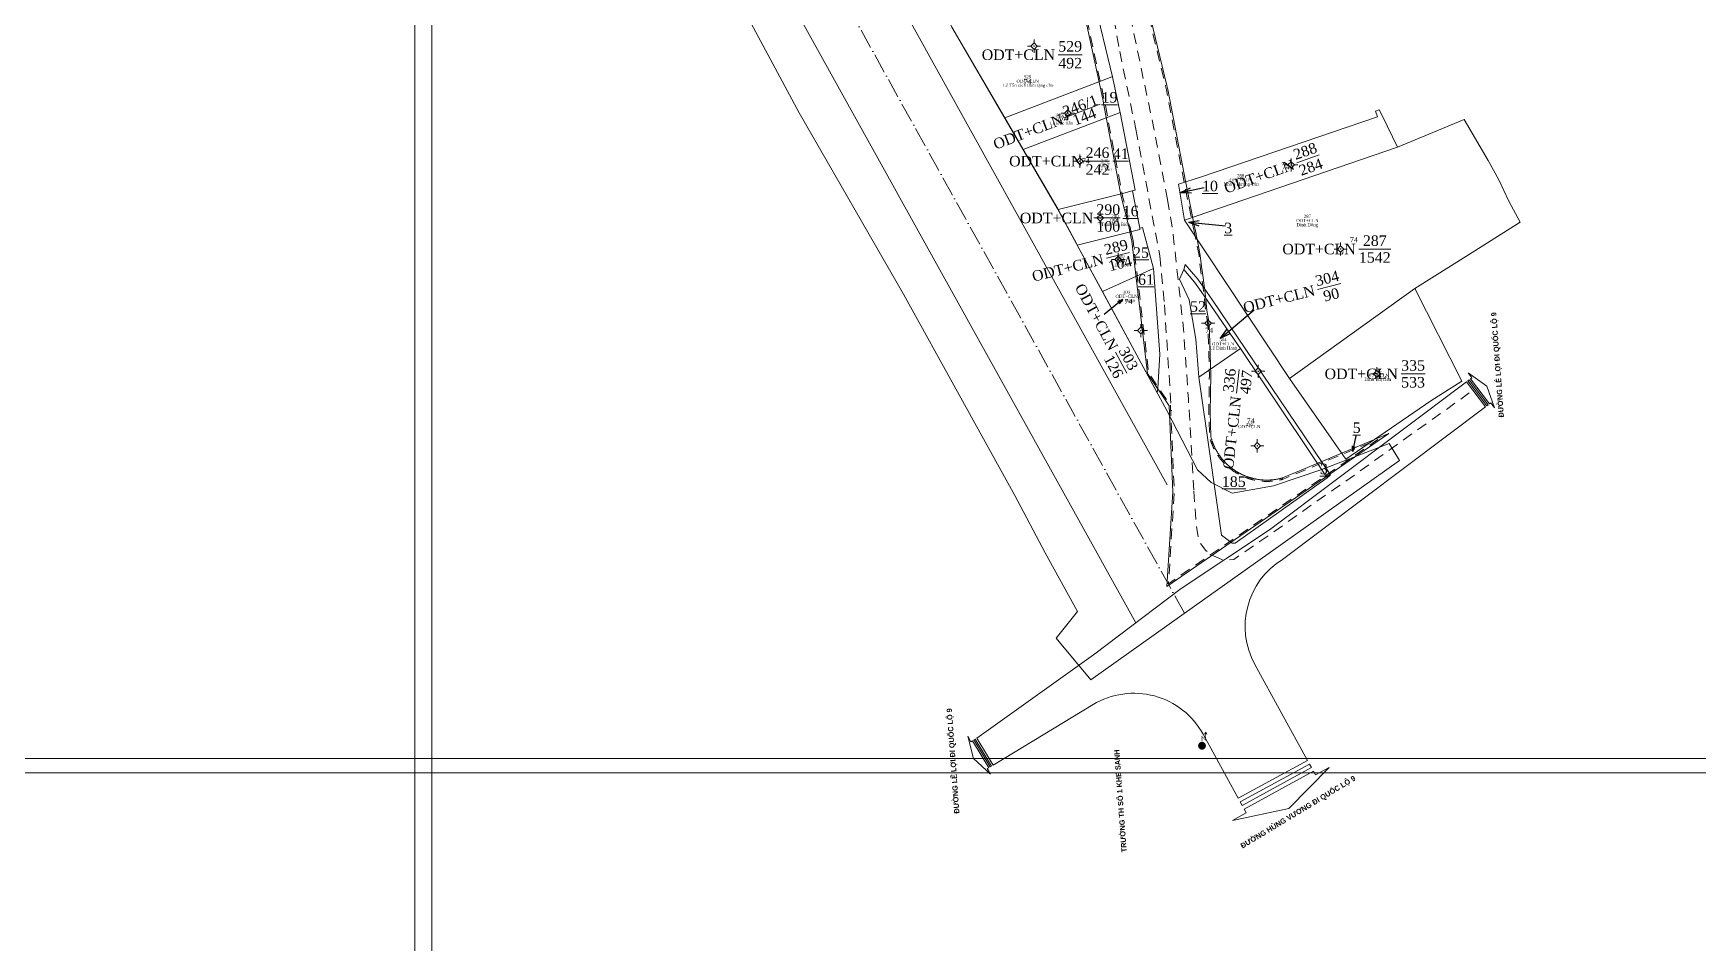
# Model space of a CAD drawing. Header units: metres. Extents: x 548334 to 554281, y 1836929 to 1842487.
# Drawn here: x 551414.2 to 551730.9, y 1839131.8 to 1839304.8 of the extents above; entities that cross this region are included whole.
import ezdxf
from ezdxf.enums import TextEntityAlignment as Align

# ---------------------------------------------------------------- set-up
doc = ezdxf.new("R2010")
doc.units = ezdxf.units.M
doc.header["$MEASUREMENT"] = 0
doc.header["$XCLIPFRAME"] = 0
doc.linetypes.add('CENTER', pattern=[0.00175, 0.00125, -0.00025, 0, -0.00025])
doc.linetypes.add('DGN Style 2', pattern=[3.355162, 2.013097, -1.342065])
for name, color, linetype, lineweight in [('Level 1', 7, 'Continuous', 0), ('Level 10', 7, 'Continuous', 0), ('Level 11', 7, 'Continuous', 0), ('Level 13', 7, 'Continuous', 0), ('Level 15', 7, 'Continuous', 0), ('Level 2', 7, 'Continuous', 0), ('Level 20', 7, 'Continuous', 0), ('Level 22', 7, 'Continuous', 0), ('Level 27', 7, 'Continuous', 0), ('Level 30', 7, 'Continuous', 0), ('Level 31', 7, 'Continuous', 0), ('Level 33', 7, 'Continuous', 0), ('Level 4', 7, 'Continuous', 0), ('Level 5', 7, 'Continuous', 0), ('Level 50', 7, 'Continuous', 0), ('Level 55', 7, 'Continuous', 0), ('Level 73', 7, 'Continuous', 0)]:
    doc.layers.add(name, color=color, linetype=linetype, lineweight=lineweight)
doc.styles.add('Khung ten', font='VHAVANB.TTF')
doc.styles.add('Style-Times New Roman', font='times.ttf')
doc.styles.add('Style-VHarial', font='VHarial.shx')
doc.styles.add('Style-Vntime', font='Vntime.shx')
doc.dimstyles.get("Standard").update_dxf_attribs({"dimtxt": 0.18, "dimasz": 0.18, "dimexe": 0.18, "dimexo": 0.0625, "dimgap": 0.09, "dimtad": 0, "dimtih": 1, "dimtoh": 1, "dimdec": 4, "dimzin": 0, "dimdsep": 46, "dimtxsty": 'Standard', "dimcen": 0.09, "dimadec": 0, "dimazin": 0, "dimtfac": 1, "dimtdec": 4, "dimtofl": 0, "dimtmove": 0, "dimatfit": 3, "dimfxl": 1, "dimtolj": 1, "dimtzin": 0, "dimarcsym": 0})
picture_1 = doc.add_image_def('image4.tif', size_in_pixel=(20000, 20000))
picture_2 = doc.add_image_def('image8.tif', size_in_pixel=(20000, 20000))
picture_3 = doc.add_image_def('image55.tif', size_in_pixel=(20000, 20000))
picture_4 = doc.add_image_def('image59.tif', size_in_pixel=(20000, 20000))
picture_5 = doc.add_image_def('image61.tif', size_in_pixel=(20000, 20000))

# ---------------------------------------------------------------- blocks, each defined once
blk = doc.blocks.new('TerminatorOpen_0.5')
at = {"color": 0, "linetype": 'ByBlock', "lineweight": -2}
for q in [(-1, 0.25), (-1, 0), (-1, -0.25)]:
    blk.add_line((0, 0), q, dxfattribs=at)
blk = doc.blocks.new('BIENTH')
at = {"layer": 'Level 55', "linetype": 'Continuous', "lineweight": 0}
h = blk.add_hatch(color=7, dxfattribs=at)
edge = h.paths.add_edge_path()
edge.add_arc((0.000280774795101, 0.0003959009191021), 0.7499930151338765, 0, 360)
blk.add_hatch(color=7, dxfattribs=at).paths.add_polyline_path([(-0.0599994412550586, 0.7499930151971057), (-0.0599994412550586, 1.889982398133724), (0.6399940395422165, 1.209988731076009), (0.6399940395422165, 2.159979883581399), (0.3599966472247615, 2.159979883581399), (0.6999934807463433, 2.749974388862028), (1.0399903142752, 2.159979883581399), (0.7599929219577461, 2.159979883581399), (0.7599929219577461, 0.9299913388676941), (0.0599994411677471, 1.609985005925409), (0.0599994411677471, 0.7499930151971057)])
blk = doc.blocks.new('A$C50875B7A')
at = {"color": 30, "linetype": 'Continuous'}
blk.add_line((0, 0.268416), (0.126166, 0.018452), dxfattribs=at)
at = {"color": 30, "linetype": 'Continuous', "flags": 128}
blk.add_lwpolyline([(0.037257, 0.34995), (0.06249, 0.299957), (0.046868, 0.292072), (0.173034, 0.042108), (0.188656, 0.049993), (0.213889, 0), (0.188063, 0.206516), (0.037257, 0.34995)], close=True, dxfattribs=at)
at = {"color": 30, "flags": 128}
blk.add_lwpolyline([(0.157411, 0.034222), (0.031245, 0.284187), (0.015623, 0.276301), (0.141788, 0.026337), (0.157411, 0.034222)], close=True, dxfattribs=at)
blk = doc.blocks.new('CENTRD')
at = {"layer": 'Level 11', "linetype": 'Continuous', "lineweight": 0}
h = blk.add_hatch(color=1, dxfattribs=at)
edge = h.paths.add_edge_path()
edge.add_arc((-0.0025000001769513, 0), 1.5, 0, 360)
at = {"layer": 'Level 11', "color": 1, "linetype": 'Continuous', "lineweight": 0}
for p, q in [((-6.25, 0), (-12.5, 0)), ((0, 6.25), (-6.25, 0)), ((-6.25, 0), (0, -6.25)), ((0, 12.5), (0, 6.25)), ((6.25, 0), (0, 6.25)), ((0, -6.25), (6.25, 0)), ((12.5, 0), (6.25, 0)), ((0, -6.25), (0, -12.5))]:
    blk.add_line(p, q, dxfattribs=at)
blk = doc.blocks.new('N_THUA_37')
at = {"layer": 'Level 13', "color": 7, "linetype": 'Continuous', "lineweight": 0}
blk.add_line((3.463639, 0), (9.529639, 0), dxfattribs=at)
at = {"layer": 'Level 13', "color": 5, "linetype": 'Continuous', "lineweight": 0, "style": 'Style-Vntime'}
blk.add_text('287', height=2, dxfattribs=at).set_placement((6.496639, 1.6), align=Align.MIDDLE_CENTER)
at = {"layer": 'Level 2', "color": 3, "linetype": 'Continuous', "lineweight": 0, "style": 'Style-Vntime'}
blk.add_text('ODT+CLN', height=2, dxfattribs=at).set_placement((2.863639, 0), align=Align.MIDDLE_RIGHT)
at = {"layer": 'Level 4', "color": 1, "linetype": 'Continuous', "lineweight": 0, "style": 'Style-Vntime'}
blk.add_text('1542', height=2, dxfattribs=at).set_placement((6.496639, -1.6), align=Align.MIDDLE_CENTER)
blk = doc.blocks.new('N_THUA_38')
at = {"layer": 'Level 13', "color": 7, "linetype": 'Continuous', "lineweight": 0}
blk.add_line((4.606017, 0), (9.156017, 0), dxfattribs=at)
at = {"layer": 'Level 13', "color": 5, "linetype": 'Continuous', "lineweight": 0, "style": 'Style-Vntime'}
blk.add_text('335', height=2, dxfattribs=at).set_placement((6.881017, 1.6), align=Align.MIDDLE_CENTER)
at = {"layer": 'Level 2', "color": 3, "linetype": 'Continuous', "lineweight": 0, "style": 'Style-Vntime'}
blk.add_text('ODT+CLN', height=2, dxfattribs=at).set_placement((4.006017, 0), align=Align.MIDDLE_RIGHT)
at = {"layer": 'Level 4', "color": 1, "linetype": 'Continuous', "lineweight": 0, "style": 'Style-Vntime'}
blk.add_text('533', height=2, dxfattribs=at).set_placement((6.881017, -1.6), align=Align.MIDDLE_CENTER)
blk = doc.blocks.new('N_THUA_39')
at = {"layer": 'Level 13', "color": 7, "linetype": 'Continuous', "lineweight": 0}
blk.add_line((4.614047, 0), (9.148047, 0), dxfattribs=at)
at = {"layer": 'Level 13', "color": 5, "linetype": 'Continuous', "lineweight": 0, "style": 'Style-Vntime'}
blk.add_text('336', height=2, dxfattribs=at).set_placement((6.881047, 1.6), align=Align.MIDDLE_CENTER)
at = {"layer": 'Level 2', "color": 3, "linetype": 'Continuous', "lineweight": 0, "style": 'Style-Vntime'}
blk.add_text('ODT+CLN', height=2, dxfattribs=at).set_placement((4.014047, 0), align=Align.MIDDLE_RIGHT)
at = {"layer": 'Level 4', "color": 1, "linetype": 'Continuous', "lineweight": 0, "style": 'Style-Vntime'}
blk.add_text('497', height=2, dxfattribs=at).set_placement((6.881047, -1.6), align=Align.MIDDLE_CENTER)
blk = doc.blocks.new('N_THUA_41')
at = {"layer": 'Level 13', "color": 7, "linetype": 'Continuous', "lineweight": 0}
blk.add_line((4.61204, 0), (9.15004, 0), dxfattribs=at)
at = {"layer": 'Level 13', "color": 5, "linetype": 'Continuous', "lineweight": 0, "style": 'Style-Vntime'}
blk.add_text('529', height=2, dxfattribs=at).set_placement((6.88104, 1.6), align=Align.MIDDLE_CENTER)
at = {"layer": 'Level 2', "color": 3, "linetype": 'Continuous', "lineweight": 0, "style": 'Style-Vntime'}
blk.add_text('ODT+CLN', height=2, dxfattribs=at).set_placement((4.01204, 0), align=Align.MIDDLE_RIGHT)
at = {"layer": 'Level 4', "color": 1, "linetype": 'Continuous', "lineweight": 0, "style": 'Style-Vntime'}
blk.add_text('492', height=2, dxfattribs=at).set_placement((6.88104, -1.6), align=Align.MIDDLE_CENTER)
blk = doc.blocks.new('N_THUA_48')
at = {"layer": 'Level 13', "color": 7, "linetype": 'Continuous', "lineweight": 0}
blk.add_line((1.11147, 0), (5.64547, 0), dxfattribs=at)
at = {"layer": 'Level 13', "color": 5, "linetype": 'Continuous', "lineweight": 0, "style": 'Style-Vntime'}
blk.add_text('246', height=2, dxfattribs=at).set_placement((3.37847, 1.6), align=Align.MIDDLE_CENTER)
at = {"layer": 'Level 2', "color": 3, "linetype": 'Continuous', "lineweight": 0, "style": 'Style-Vntime'}
blk.add_text('ODT+CLN', height=2, dxfattribs=at).set_placement((0.51147, 0), align=Align.MIDDLE_RIGHT)
at = {"layer": 'Level 4', "color": 1, "linetype": 'Continuous', "lineweight": 0, "style": 'Style-Vntime'}
blk.add_text('242', height=2, dxfattribs=at).set_placement((3.37847, -1.6), align=Align.MIDDLE_CENTER)
blk = doc.blocks.new('N_THUA_49')
at = {"layer": 'Level 13', "color": 7, "linetype": 'Continuous', "lineweight": 0}
blk.add_line((-1.701041, -0.649839), (7.976797, 3.047328), dxfattribs=at)
at = {"layer": 'Level 13', "color": 5, "linetype": 'Continuous', "lineweight": 0, "style": 'Style-Vntime'}
blk.add_text('246/1', height=2.8563, rotation=20.908058, dxfattribs=at).set_placement((2.566887, 2.693392), align=Align.MIDDLE_CENTER)
at = {"layer": 'Level 2', "color": 3, "linetype": 'Continuous', "lineweight": 0, "style": 'Style-Vntime'}
blk.add_text('ODT+CLN', height=2.8563, rotation=20.908058, dxfattribs=at).set_placement((-2.261534, -0.86396), align=Align.MIDDLE_RIGHT)
at = {"layer": 'Level 4', "color": 1, "linetype": 'Continuous', "lineweight": 0, "style": 'Style-Vntime'}
blk.add_text('144', height=2.8563, rotation=20.908058, dxfattribs=at).set_placement((3.708869, -0.295902), align=Align.MIDDLE_CENTER)
blk = doc.blocks.new('N_THUA_50')
at = {"layer": 'Level 13', "color": 7, "linetype": 'Continuous', "lineweight": 0}
blk.add_line((1.11551, 0), (5.64151, 0), dxfattribs=at)
at = {"layer": 'Level 13', "color": 5, "linetype": 'Continuous', "lineweight": 0, "style": 'Style-Vntime'}
blk.add_text('290', height=2, dxfattribs=at).set_placement((3.37851, 1.6), align=Align.MIDDLE_CENTER)
at = {"layer": 'Level 2', "color": 3, "linetype": 'Continuous', "lineweight": 0, "style": 'Style-Vntime'}
blk.add_text('ODT+CLN', height=2, dxfattribs=at).set_placement((0.51551, 0), align=Align.MIDDLE_RIGHT)
at = {"layer": 'Level 4', "color": 1, "linetype": 'Continuous', "lineweight": 0, "style": 'Style-Vntime'}
blk.add_text('100', height=2, dxfattribs=at).set_placement((3.37851, -1.6), align=Align.MIDDLE_CENTER)
blk = doc.blocks.new('N_THUA_51')
at = {"layer": 'Level 13', "color": 7, "linetype": 'Continuous', "lineweight": 0}
blk.add_line((1.076537, 0.268229), (5.479914, 1.365369), dxfattribs=at)
at = {"layer": 'Level 13', "color": 5, "linetype": 'Continuous', "lineweight": 0, "style": 'Style-Vntime'}
blk.add_text('289', height=2, rotation=13.990879, dxfattribs=at).set_placement((2.891398, 2.369334), align=Align.MIDDLE_CENTER)
at = {"layer": 'Level 2', "color": 3, "linetype": 'Continuous', "lineweight": 0, "style": 'Style-Vntime'}
blk.add_text('ODT+CLN', height=2, rotation=13.990879, dxfattribs=at).set_placement((0.494337, 0.123168), align=Align.MIDDLE_RIGHT)
at = {"layer": 'Level 4', "color": 1, "linetype": 'Continuous', "lineweight": 0, "style": 'Style-Vntime'}
blk.add_text('104', height=2, rotation=13.990879, dxfattribs=at).set_placement((3.665053, -0.735736), align=Align.MIDDLE_CENTER)
blk = doc.blocks.new('N_THUA_54')
at = {"layer": 'Level 13', "color": 7, "linetype": 'Continuous', "lineweight": 0}
blk.add_line((1.076537, 0.268229), (5.479914, 1.365369), dxfattribs=at)
at = {"layer": 'Level 13', "color": 5, "linetype": 'Continuous', "lineweight": 0, "style": 'Style-Vntime'}
blk.add_text('303', height=2, rotation=13.990879, dxfattribs=at).set_placement((2.891398, 2.369334), align=Align.MIDDLE_CENTER)
at = {"layer": 'Level 2', "color": 3, "linetype": 'Continuous', "lineweight": 0, "style": 'Style-Vntime'}
blk.add_text('ODT+CLN', height=2, rotation=13.990879, dxfattribs=at).set_placement((0.494337, 0.123168), align=Align.MIDDLE_RIGHT)
at = {"layer": 'Level 4', "color": 1, "linetype": 'Continuous', "lineweight": 0, "style": 'Style-Vntime'}
blk.add_text('126', height=2, rotation=13.990879, dxfattribs=at).set_placement((3.665053, -0.735736), align=Align.MIDDLE_CENTER)
blk = doc.blocks.new('N_THUA_55')
at = {"layer": 'Level 13', "color": 7, "linetype": 'Continuous', "lineweight": 0}
blk.add_line((1.076537, 0.268229), (5.479914, 1.365369), dxfattribs=at)
at = {"layer": 'Level 13', "color": 5, "linetype": 'Continuous', "lineweight": 0, "style": 'Style-Vntime'}
blk.add_text('304', height=2, rotation=13.990879, dxfattribs=at).set_placement((2.891398, 2.369334), align=Align.MIDDLE_CENTER)
at = {"layer": 'Level 2', "color": 3, "linetype": 'Continuous', "lineweight": 0, "style": 'Style-Vntime'}
blk.add_text('ODT+CLN', height=2, rotation=13.990879, dxfattribs=at).set_placement((0.494337, 0.123168), align=Align.MIDDLE_RIGHT)
at = {"layer": 'Level 4', "color": 1, "linetype": 'Continuous', "lineweight": 0, "style": 'Style-Vntime'}
blk.add_text('90', height=2, rotation=13.990879, dxfattribs=at).set_placement((3.665053, -0.735736), align=Align.MIDDLE_CENTER)
blk = doc.blocks.new('N_THUA_56')
at = {"layer": 'Level 13', "color": 7, "linetype": 'Continuous', "lineweight": 0}
blk.add_line((1.045139, 0.372241), (5.320087, 1.894826), dxfattribs=at)
at = {"layer": 'Level 13', "color": 5, "linetype": 'Continuous', "lineweight": 0, "style": 'Style-Vntime'}
blk.add_text('288', height=2, rotation=19.604088, dxfattribs=at).set_placement((2.645783, 2.640787), align=Align.MIDDLE_CENTER)
at = {"layer": 'Level 2', "color": 3, "linetype": 'Continuous', "lineweight": 0, "style": 'Style-Vntime'}
blk.add_text('ODT+CLN', height=2, rotation=19.604088, dxfattribs=at).set_placement((0.479919, 0.17093), align=Align.MIDDLE_RIGHT)
at = {"layer": 'Level 4', "color": 1, "linetype": 'Continuous', "lineweight": 0, "style": 'Style-Vntime'}
blk.add_text('284', height=2, rotation=19.604088, dxfattribs=at).set_placement((3.719443, -0.37372), align=Align.MIDDLE_CENTER)

msp = doc.modelspace()

# ---------------------------------------------------------------- linework, layer by layer
at = {"layer": 'Level 1', "color": 1, "linetype": 'DGN Style 2', "flags": 128}
for points in [[(551635.187483, 1839266.607931), (551634.770495, 1839268.563874), (551634.353186, 1839270.521893), (551633.214729, 1839276.303911), (551629.786498, 1839294.026186), (551629.611297, 1839294.831676), (551625.678674, 1839311.171384), (551625.235236, 1839313.251948), (551624.724837, 1839315.188147), (551624.306692, 1839317.149986), (551623.993945, 1839318.616837), (551623.884347, 1839319.126134), (551623.425833, 1839321.161789), (551622.935338, 1839323.193067), (551622.476285, 1839325.22941), (551621.925209, 1839327.238234), (551621.35992, 1839329.182843), (551621.34248, 1839329.241073), (551620.728423, 1839331.236633), (551620.082473, 1839333.226212), (551619.486171, 1839335.228524), (551618.782255, 1839337.189114), (551618.04624, 1839339.144131), (551617.903219, 1839339.513595), (551617.316138, 1839341.024216), (551616.60564, 1839342.893912), (551615.537067, 1839345.643184), (551612.261983, 1839354.18917), (551608.537052, 1839364.224885), (551606.001886, 1839371.445081), (551604.010767, 1839376.567929), (551603.841791, 1839377.005981), (551603.18888, 1839378.763579), (551602.573548, 1839380.526918), (551601.872981, 1839382.272771), (551601.323231, 1839384.077508), (551600.824529, 1839385.838448), (551600.811562, 1839385.885995), (551600.338487, 1839387.695718), (551599.802003, 1839389.498697), (551599.671589, 1839390.075143), (551599.39372, 1839391.362502), (551599.320942, 1839393.261642), (551598.99699, 1839395.08676), (551598.935704, 1839395.45739), (551598.678159, 1839397.036765), (551598.356696, 1839399.007373), (551596.368067, 1839409.445197), (551594.601878, 1839421.318989), (551594.280259, 1839423.291264), (551593.958261, 1839425.26515), (551593.716902, 1839426.745298), (551593.631258, 1839427.263452), (551593.266744, 1839429.33502), (551592.867661, 1839431.400427), (551592.449489, 1839433.461248), (551591.982217, 1839435.510699), (551591.480646, 1839437.553217), (551591.087569, 1839439.059147), (551590.945383, 1839439.585772), (551590.375799, 1839441.610915), (551589.779703, 1839443.602869), (551588.760808, 1839445.482271), (551588.085681, 1839447.491806), (551587.384981, 1839449.46764), (551586.852574, 1839450.902831), (551586.661945, 1839451.407216)], [(551623.278705, 1839266.114326), (551622.860908, 1839268.074067), (551621.457187, 1839273.794301), (551618.096346, 1839291.530351), (551617.917292, 1839292.343921), (551614.389065, 1839308.768415), (551613.944245, 1839310.854992), (551613.470145, 1839312.798891), (551612.741156, 1839316.218659), (551612.640653, 1839316.685668), (551612.221367, 1839318.54711), (551611.779724, 1839320.376212), (551611.708783, 1839322.332503), (551611.194992, 1839324.205664), (551610.676604, 1839325.988775), (551610.659645, 1839326.045545), (551610.096577, 1839327.875267), (551609.497777, 1839329.719758), (551608.528843, 1839331.40963), (551607.891645, 1839333.184286), (551607.219164, 1839334.970659), (551607.087982, 1839335.309604), (551606.501694, 1839336.81793), (551605.804995, 1839338.692927), (551604.735891, 1839341.443565), (551601.473393, 1839349.989965), (551597.774787, 1839360.037229), (551594.780308, 1839367.083297), (551594.057207, 1839368.943798), (551593.332632, 1839370.807833), (551592.789332, 1839372.205775), (551592.599105, 1839372.698829), (551591.861622, 1839374.683918), (551591.170059, 1839376.666086), (551590.792548, 1839378.766444), (551590.17237, 1839380.802188), (551589.611379, 1839382.783525), (551589.598142, 1839382.832091), (551589.063297, 1839384.877732), (551588.53074, 1839386.921931), (551588.387007, 1839387.556774), (551588.075687, 1839388.999296), (551587.353152, 1839391.012436), (551586.986013, 1839393.080425), (551586.917098, 1839393.497599), (551586.659546, 1839395.076407), (551586.338154, 1839397.047288), (551584.896449, 1839407.572425), (551582.96104, 1839419.418543)], [(551623.278711, 1839266.114301), (551623.456018, 1839265.282203), (551626.42588, 1839240.14367), (551630.572201, 1839233.979562), (551631.288447, 1839217.538677), (551630.173383, 1839200.054722), (551670.005241, 1839227.511481), (551651.980222, 1839219.965498), (551651.885325, 1839219.938984), (551651.792883, 1839219.913857), (551651.699957, 1839219.889499), (551651.606927, 1839219.86596), (551651.513591, 1839219.843241), (551651.420308, 1839219.821376), (551651.326792, 1839219.80022), (551651.232973, 1839219.77986), (551651.13905, 1839219.760318), (551651.044897, 1839219.74159), (551650.950694, 1839219.72371), (551650.856283, 1839219.706525), (551650.761746, 1839219.690258), (551650.667135, 1839219.674728), (551650.572313, 1839219.659998), (551650.477388, 1839219.646086), (551650.382342, 1839219.632991), (551650.28711, 1839219.620716), (551650.191893, 1839219.609261), (551650.096557, 1839219.598623), (551650.001252, 1839219.588817), (551649.905714, 1839219.579713), (551649.809954, 1839219.57152), (551649.714325, 1839219.564156), (551649.618725, 1839219.557619), (551649.522993, 1839219.551789), (551649.42716, 1839219.54688), (551649.331326, 1839219.542686), (551649.235259, 1839219.539409), (551649.139462, 1839219.536958), (551649.043531, 1839219.535219), (551648.947466, 1839219.5344), (551648.851667, 1839219.5344), (551648.755735, 1839219.535116), (551648.659804, 1839219.536752), (551648.563869, 1839219.539105), (551648.467902, 1839219.542382), (551648.372206, 1839219.546467), (551648.27638, 1839219.551274), (551648.180548, 1839219.557001), (551648.084808, 1839219.563445), (551647.989046, 1839219.57082), (551647.89355, 1839219.57899), (551647.798144, 1839219.587877), (551647.702575, 1839219.597608), (551647.607254, 1839219.608245), (551647.51192, 1839219.619599), (551647.41679, 1839219.631874), (551647.321792, 1839219.644847), (551647.226847, 1839219.658659), (551647.132024, 1839219.673286), (551647.037283, 1839219.688735), (551646.942769, 1839219.704999), (551646.848362, 1839219.722062), (551646.754107, 1839219.739869), (551646.660005, 1839219.758587), (551646.566109, 1839219.778), (551646.472262, 1839219.798263), (551646.378618, 1839219.819346), (551646.285335, 1839219.841211), (551646.192155, 1839219.863791), (551646.098992, 1839219.887235), (551646.006167, 1839219.91149), (551645.913445, 1839219.936564), (551645.821154, 1839219.962422), (551645.728966, 1839219.988995), (551645.637012, 1839220.016407), (551645.545436, 1839220.044514), (551645.453844, 1839220.073475), (551645.362602, 1839220.103241), (551645.271705, 1839220.133711), (551645.180894, 1839220.165039), (551645.090466, 1839220.197159), (551645.000505, 1839220.229937), (551644.910632, 1839220.263474), (551644.820907, 1839220.297889), (551644.731604, 1839220.333078), (551644.642723, 1839220.368937), (551644.554033, 1839220.405559), (551644.465603, 1839220.443019), (551644.377741, 1839220.481126), (551644.289973, 1839220.519998), (551644.202566, 1839220.55971), (551644.115626, 1839220.600064), (551644.028942, 1839220.641157), (551643.942505, 1839220.683044), (551643.856636, 1839220.725672), (551643.771074, 1839220.768913), (551643.685817, 1839220.813026), (551643.600972, 1839220.857799), (551643.516482, 1839220.903317), (551643.432399, 1839220.949552), (551643.348726, 1839220.996504), (551643.265461, 1839221.044172), (551643.182605, 1839221.092555), (551643.100257, 1839221.141596), (551643.018221, 1839221.191309), (551642.936595, 1839221.241839), (551642.855414, 1839221.292961), (551642.774649, 1839221.344859), (551642.694386, 1839221.397414), (551642.614695, 1839221.45054), (551642.53516, 1839221.504486), (551642.456266, 1839221.559128), (551642.377843, 1839221.614341), (551642.299932, 1839221.670269), (551642.222517, 1839221.726747), (551642.145462, 1839221.78395), (551642.068835, 1839221.841933), (551641.992887, 1839221.900503), (551641.917515, 1839221.959535), (551641.842324, 1839222.019462), (551641.767844, 1839222.080028), (551641.694006, 1839222.140999), (551641.620511, 1839222.202738), (551641.547497, 1839222.265102), (551641.475153, 1839222.328135), (551641.403368, 1839222.391648), (551641.332057, 1839222.455798), (551641.261256, 1839222.520664), (551641.19107, 1839222.586042), (551641.121396, 1839222.652135), (551641.052404, 1839222.718674), (551640.983924, 1839222.785825), (551640.916056, 1839222.853489), (551640.848567, 1839222.921899), (551640.78186, 1839222.990857), (551640.71573, 1839223.060258), (551640.650215, 1839223.130271), (551640.585145, 1839223.200866), (551640.520724, 1839223.272148), (551640.457108, 1839223.343729), (551640.39388, 1839223.41596), (551640.331425, 1839223.48874), (551640.26948, 1839223.561928), (551640.208131, 1839223.635875), (551640.14745, 1839223.710268), (551640.08755, 1839223.785092), (551640.028161, 1839223.860426), (551639.969474, 1839223.93629), (551639.91135, 1839224.012629), (551639.853943, 1839224.089581), (551639.797261, 1839224.166792), (551639.741082, 1839224.244664), (551639.685666, 1839224.322983), (551639.6308, 1839224.401802), (551639.576814, 1839224.481043), (551639.523339, 1839224.560693), (551639.470622, 1839224.640946), (551639.418618, 1839224.721454), (551639.367291, 1839224.802432), (551639.316556, 1839224.883956), (551639.266638, 1839224.965789), (551639.217358, 1839225.048094), (551639.16877, 1839225.130846), (551639.120898, 1839225.214008), (551639.073742, 1839225.297579), (551639.027303, 1839225.381559), (551638.98158, 1839225.465947), (551638.936602, 1839225.550689), (551638.89234, 1839225.635738), (551638.848738, 1839225.721303), (551638.806008, 1839225.80707), (551638.763867, 1839225.893297), (551638.722517, 1839225.979987), (551638.681959, 1839226.066825), (551638.642042, 1839226.154131), (551638.602966, 1839226.241796), (551638.564654, 1839226.329556), (551638.526989, 1839226.417885), (551638.490143, 1839226.506519), (551638.45408, 1839226.595399), (551638.418705, 1839226.684554), (551638.384129, 1839226.774062), (551638.350286, 1839226.863833), (551638.317202, 1839226.953969), (551638.284979, 1839227.044397), (551638.253543, 1839227.134826), (551638.222767, 1839227.225622), (551638.192756, 1839227.316884), (551638.163616, 1839227.408291), (551638.135192, 1839227.499902), (551638.10756, 1839227.591905), (551638.080783, 1839227.68389), (551638.054711, 1839227.776216), (551638.029432, 1839227.868836), (551638.005005, 1839227.961536), (551637.97459, 1839228.080704), (551637.857652, 1839232.71997), (551637.965652, 1839239.74787), (551637.915379, 1839241.7422), (551637.86488, 1839243.741588), (551637.827087, 1839245.240813), (551637.812633, 1839245.766311), (551637.730877, 1839247.870819), (551637.611587, 1839249.959437), (551637.232204, 1839252.040054), (551637.034984, 1839254.145307), (551636.843339, 1839255.879194), (551636.801032, 1839256.23225), (551636.528997, 1839258.316688), (551636.218081, 1839260.40208), (551635.992767, 1839262.49596), (551635.608535, 1839264.556634), (551635.224773, 1839266.432815), (551635.187495, 1839266.607874)]]:
    msp.add_lwpolyline(points, dxfattribs=at)
at = {"layer": 'Level 10', "color": 7, "linetype": 'Continuous', "lineweight": 0}
for p, q in [((551614.88, 1839316), (551619.51, 1839296.54)), ((551602.57, 1839282.67), (551620.99, 1839289.7)), ((551599.04, 1839288.72), (551602.57, 1839282.67)), ((551633.24, 1839269.23), (551673.76, 1839283.11)), ((551633.24, 1839269.23), (551653.19, 1839239.13)), ((551612.8407, 1839264.4902), (551617.6123, 1839255.6648)), ((551617.6123, 1839255.6648), (551627.36, 1839260.05)), ((551653.19, 1839239.13), (551677.04, 1839256.25)), ((551635.96, 1839239.37), (551643.9, 1839244.8)), ((551643.9, 1839244.8), (551660.38, 1839220.23))]:
    msp.add_line(p, q, dxfattribs=at)
at = {"layer": 'Level 10', "color": 7, "linetype": 'Continuous', "lineweight": 0, "flags": 128}
for points in [[(551588.97, 1839306), (551588.998, 1839305.952), (551599.04, 1839288.72)], [(551599.04, 1839288.72), (551619.3827, 1839296.4914), (551619.51, 1839296.54)], [(551619.51, 1839296.54), (551620.9244, 1839290.0033), (551620.99, 1839289.7)], [(551620.99, 1839289.7), (551622.1298, 1839283.8259), (551623.85, 1839274.96), (551623.36, 1839274.83)], [(551669.55, 1839290.01), (551669.93, 1839288.91), (551636.48, 1839277.49)], [(551669.55, 1839290.01), (551670.28, 1839290.27), (551670.85, 1839289.17), (551673.76, 1839283.11)], [(551673.76, 1839283.11), (551686.45, 1839288.37), (551690.99, 1839280.59), (551693.01, 1839276.93), (551694.95, 1839272.84), (551697.08, 1839268.87), (551687.24, 1839262.64), (551677.04, 1839256.25)], [(551602.57, 1839282.67), (551609.1249, 1839271.4161), (551609.21, 1839271.27)], [(551633.24, 1839269.23), (551632.07, 1839276.07), (551636.48, 1839277.49)], [(551609.21, 1839271.27), (551621.6972, 1839274.4117), (551623.2546, 1839274.8035), (551623.36, 1839274.83)], [(551623.36, 1839274.83), (551623.6091, 1839273.5184), (551624.7154, 1839267.6949)], [(551609.21, 1839271.27), (551612.7546, 1839264.6495), (551612.8131, 1839264.5413), (551612.84, 1839264.49), (551612.8407, 1839264.4902)], [(551624.7154, 1839267.6949), (551624.76, 1839267.46), (551612.8407, 1839264.4902)], [(551624.7154, 1839267.6949), (551625.27, 1839267.83), (551627.36, 1839260.05)], [(551627.36, 1839260.05), (551628.57, 1839243.77), (551628.14, 1839237.31), (551628.0195, 1839236.4157), (551617.6123, 1839255.6648)], [(551633.13, 1839259.88), (551632.26, 1839258.01), (551634.13, 1839254.11), (551635.39, 1839246.59), (551635.96, 1839239.37)], [(551633.13, 1839259.88), (551633.35, 1839260.78), (551635.74, 1839258.02), (551638.45, 1839254.21), (551661.03, 1839220.81), (551660.38, 1839220.23)], [(551633.13, 1839259.88), (551635.12, 1839257.43), (551636.38, 1839255.67), (551638.21, 1839253.02), (551643.39, 1839245.54), (551643.9, 1839244.8)], [(551677.04, 1839256.25), (551685.98, 1839238.58), (551680.09, 1839234.9), (551663.93, 1839223.76), (551653.19, 1839239.13)], [(551635.96, 1839239.37), (551640.3, 1839209.3), (551642.3, 1839207.79), (551642.87, 1839207.8), (551660.38, 1839220.23)]]:
    msp.add_lwpolyline(points, dxfattribs=at)
at = {"layer": 'Level 22', "color": 1, "linetype": 'DGN Style 2'}
for p, q in [((551619.23, 1839310.91), (551620.91, 1839301.33)), ((551620.91, 1839301.33), (551623.97, 1839286.53)), ((551623.97, 1839286.53), (551627.71, 1839266.85)), ((551627.71, 1839266.85), (551628.57, 1839262.46)), ((551628.57, 1839262.46), (551629.42, 1839253.15)), ((551629.42, 1839253.15), (551630.75, 1839232.96))]:
    msp.add_line(p, q, dxfattribs=at)
at = {"layer": 'Level 22', "color": 1, "linetype": 'DGN Style 2', "flags": 128}
for points in [[(551629.98, 1839273.19), (551627.7, 1839285.29), (551624.22, 1839301.8), (551621.71, 1839314.29), (551621.49, 1839315.14)], [(551629.98, 1839273.19), (551631.02, 1839267.09), (551633.04, 1839248.51), (551633.98, 1839235.19), (551635.02, 1839217.88)], [(551687.41, 1839236.37), (551676.59, 1839228.64), (551665.7, 1839220.83), (551661.58, 1839218), (551649.4, 1839209.36), (551642.63, 1839204.69), (551640.6, 1839204.54), (551638.29, 1839205.62), (551637.27, 1839206.41), (551635.96, 1839208.14), (551635.42, 1839211.51), (551635.02, 1839217.88)]]:
    msp.add_lwpolyline(points, dxfattribs=at)
at = {"layer": 'Level 27', "flags": 128}
for points in [[(551593.703874, 1839170.671221), (551615.901311, 1839186.550599), (551632.580598, 1839199.134326), (551649.372642, 1839210.316984), (551686.876051, 1839238.504872)], [(551646.595978, 1839184.716525), (551656.60111, 1839166.462533)], [(551596.810791, 1839165.538281), (551615.847532, 1839177.061031)]]:
    msp.add_lwpolyline(points, dxfattribs=at)
for points in [[(551690.480987, 1839233.708578), (551651.881663, 1839204.696991, 0.399419), (551646.596027, 1839184.716434)], [(551615.847338, 1839177.060913, -0.426841), (551636.768473, 1839171.438277), (551643.447368, 1839159.252881)]]:
    msp.add_lwpolyline(points, format="xyb", dxfattribs=at)
at = {"layer": 'Level 30', "color": 1, "linetype": 'Continuous', "flags": 128}
for points in [[(551672.1283, 1839228.6713), (551629.8911, 1839199.5565), (551631.0381, 1839217.5412), (551630.3255, 1839233.8984), (551626.1847, 1839240.0543), (551623.2091, 1839265.2414), (551623.0342, 1839266.0622), (551622.6172, 1839268.0182), (551621.2128, 1839273.7412), (551617.8514, 1839291.4802), (551617.673, 1839292.2908), (551614.1446, 1839308.7161)], [(551625.9225, 1839311.2267), (551629.855, 1839294.8875), (551630.0314, 1839294.0765), (551633.4601, 1839276.3518), (551634.5981, 1839270.5721), (551635.015, 1839268.616), (551635.432, 1839266.66), (551635.4695, 1839266.4839), (551635.8539, 1839264.6046), (551636.2403, 1839262.5323), (551636.4661, 1839260.4339), (551636.7766, 1839258.3513), (551637.0491, 1839256.2633), (551637.0917, 1839255.9078), (551637.2837, 1839254.1707), (551637.4801, 1839252.0742), (551637.8603, 1839249.9891), (551637.9806, 1839247.8828), (551638.0625, 1839245.7746), (551638.077, 1839245.2474), (551638.1148, 1839243.7479), (551638.1653, 1839241.7485), (551638.2157, 1839239.7491), (551638.1077, 1839232.7212), (551638.2238, 1839228.1152), (551638.247, 1839228.0243), (551638.2709, 1839227.9336), (551638.2956, 1839227.8431), (551638.3211, 1839227.7528), (551638.3473, 1839227.6628), (551638.3743, 1839227.5729), (551638.4021, 1839227.4833), (551638.4306, 1839227.3939), (551638.4599, 1839227.3048), (551638.49, 1839227.216), (551638.5208, 1839227.1274), (551638.5523, 1839227.039), (551638.5846, 1839226.951), (551638.6177, 1839226.8632), (551638.6515, 1839226.7757), (551638.6861, 1839226.6885), (551638.7214, 1839226.6015), (551638.7574, 1839226.5149), (551638.7942, 1839226.4286), (551638.8317, 1839226.3427), (551638.8699, 1839226.257), (551638.9089, 1839226.1717), (551638.9486, 1839226.0867), (551638.989, 1839226.002), (551639.0302, 1839225.9177), (551639.072, 1839225.8338), (551639.1146, 1839225.7502), (551639.1579, 1839225.667), (551639.2019, 1839225.5841), (551639.2466, 1839225.5016), (551639.292, 1839225.4195), (551639.3381, 1839225.3378), (551639.3849, 1839225.2565), (551639.4324, 1839225.1756), (551639.4806, 1839225.0951), (551639.5294, 1839225.0151), (551639.579, 1839224.9354), (551639.6292, 1839224.8562), (551639.6801, 1839224.7774), (551639.7316, 1839224.699), (551639.7839, 1839224.6211), (551639.8367, 1839224.5436), (551639.8903, 1839224.4666), (551639.9445, 1839224.39), (551639.9994, 1839224.3139), (551640.0549, 1839224.2383), (551640.111, 1839224.1631), (551640.1678, 1839224.0885), (551640.2252, 1839224.0143), (551640.2833, 1839223.9406), (551640.3419, 1839223.8674), (551640.4012, 1839223.7947), (551640.4611, 1839223.7225), (551640.5217, 1839223.6509), (551640.5828, 1839223.5797), (551640.6446, 1839223.5091), (551640.7069, 1839223.439), (551640.7698, 1839223.3694), (551640.8334, 1839223.3004), (551640.8975, 1839223.2319), (551640.9622, 1839223.164), (551641.0274, 1839223.0966), (551641.0933, 1839223.0298), (551641.1597, 1839222.9636), (551641.2267, 1839222.8979), (551641.2942, 1839222.8328), (551641.3623, 1839222.7682), (551641.4309, 1839222.7043), (551641.5001, 1839222.6409), (551641.5698, 1839222.5782), (551641.6401, 1839222.516), (551641.7108, 1839222.4544), (551641.7821, 1839222.3935), (551641.854, 1839222.3331), (551641.9263, 1839222.2734), (551641.9991, 1839222.2142), (551642.0725, 1839222.1557), (551642.1463, 1839222.0979), (551642.2206, 1839222.0406), (551642.2954, 1839221.984), (551642.3707, 1839221.9281), (551642.4465, 1839221.8728), (551642.5227, 1839221.8181), (551642.5994, 1839221.7641), (551642.6765, 1839221.7107), (551642.7542, 1839221.658), (551642.8322, 1839221.606), (551642.9107, 1839221.5546), (551642.9896, 1839221.5039), (551643.069, 1839221.4539), (551643.1488, 1839221.4045), (551643.229, 1839221.3559), (551643.3096, 1839221.3079), (551643.3906, 1839221.2606), (551643.472, 1839221.214), (551643.5538, 1839221.1681), (551643.636, 1839221.1229), (551643.7186, 1839221.0784), (551643.8016, 1839221.0346), (551643.8849, 1839220.9915), (551643.9686, 1839220.9492), (551644.0526, 1839220.9075), (551644.137, 1839220.8666), (551644.2218, 1839220.8264), (551644.3069, 1839220.7869), (551644.3923, 1839220.7481), (551644.4781, 1839220.7101), (551644.5641, 1839220.6728), (551644.6505, 1839220.6362), (551644.7372, 1839220.6004), (551644.8242, 1839220.5653), (551644.9115, 1839220.5309), (551644.9991, 1839220.4973), (551645.087, 1839220.4645), (551645.1751, 1839220.4324), (551645.2635, 1839220.401), (551645.3522, 1839220.3704), (551645.4411, 1839220.3406), (551645.5303, 1839220.3115), (551645.6198, 1839220.2832), (551645.7094, 1839220.2557), (551645.7993, 1839220.2289), (551645.8895, 1839220.2029), (551645.9798, 1839220.1776), (551646.0704, 1839220.1531), (551646.1611, 1839220.1294), (551646.2521, 1839220.1065), (551646.3433, 1839220.0844), (551646.4346, 1839220.063), (551646.5261, 1839220.0424), (551646.6178, 1839220.0226), (551646.7097, 1839220.0036), (551646.8017, 1839219.9853), (551646.8938, 1839219.9679), (551646.9862, 1839219.9512), (551647.0786, 1839219.9353), (551647.1712, 1839219.9202), (551647.2639, 1839219.9059), (551647.3567, 1839219.8924), (551647.4497, 1839219.8797), (551647.5427, 1839219.8677), (551647.6359, 1839219.8566), (551647.7291, 1839219.8462), (551647.8224, 1839219.8367), (551647.9158, 1839219.828), (551648.0093, 1839219.82), (551648.1028, 1839219.8128), (551648.1964, 1839219.8065), (551648.2901, 1839219.8009), (551648.3838, 1839219.7962), (551648.4775, 1839219.7922), (551648.5712, 1839219.789), (551648.665, 1839219.7867), (551648.7588, 1839219.7851), (551648.8526, 1839219.7844), (551648.9464, 1839219.7844), (551649.0402, 1839219.7852), (551649.134, 1839219.7869), (551649.2278, 1839219.7893), (551649.3216, 1839219.7925), (551649.4153, 1839219.7966), (551649.509, 1839219.8014), (551649.6026, 1839219.8071), (551649.6962, 1839219.8135), (551649.7897, 1839219.8207), (551649.8832, 1839219.8287), (551649.9766, 1839219.8376), (551650.0699, 1839219.8472), (551650.1631, 1839219.8576), (551650.2562, 1839219.8688), (551650.3493, 1839219.8808), (551650.4422, 1839219.8936), (551650.535, 1839219.9072), (551650.6277, 1839219.9216), (551650.7203, 1839219.9368), (551650.8127, 1839219.9527), (551650.905, 1839219.9695), (551650.9972, 1839219.987), (551651.0892, 1839220.0053), (551651.181, 1839220.0244), (551651.2727, 1839220.0443), (551651.3642, 1839220.065), (551651.4555, 1839220.0864), (551651.5467, 1839220.1086), (551651.6376, 1839220.1316), (551651.7284, 1839220.1554), (551651.8189, 1839220.18), (551651.898, 1839220.2021), (551654.3268, 1839221.2189), (551672.1283, 1839228.6713)]]:
    msp.add_lwpolyline(points, dxfattribs=at)
at = {"layer": 'Level 31', "color": 3, "linetype": 'Continuous', "lineweight": 0}
msp.add_line((551643.9, 1839244.8), (551660.38, 1839220.23), dxfattribs=at)
at = {"layer": 'Level 31', "color": 3, "linetype": 'Continuous', "lineweight": 0, "flags": 128}
for points in [[(551633.13, 1839259.88), (551633.35, 1839260.78), (551635.74, 1839258.02), (551638.45, 1839254.21), (551661.03, 1839220.81), (551660.38, 1839220.23)], [(551633.13, 1839259.88), (551635.12, 1839257.43), (551636.38, 1839255.67), (551638.21, 1839253.02), (551643.39, 1839245.54), (551643.9, 1839244.8)]]:
    msp.add_lwpolyline(points, dxfattribs=at)
at = {"layer": 'Level 33', "color": 7, "linetype": 'Continuous', "lineweight": 0, "flags": 128}
msp.add_lwpolyline([(551490.081831, 1839471.320331), (551754.708831, 1839471.320331), (551754.708831, 1839089.081331), (551490.081831, 1839089.081331), (551490.081831, 1839471.320331)], close=True, dxfattribs=at)
at = {"layer": 'Level 50', "color": 7, "linetype": 'Continuous', "flags": 128}
for points in [[(551546.85, 1839382.66), (551573.59, 1839335.46), (551589.14, 1839305.68), (551609.04, 1839271.52), (551629.85, 1839233.03), (551635.72, 1839221.72), (551638.32, 1839219.34), (551642.28, 1839217.3), (551650.13, 1839218.68), (551659.33, 1839221.79), (551672.14, 1839226.73), (551674.15, 1839223.52), (551615.39, 1839181.76)], [(551615.39, 1839181.76), (551608.83, 1839189.69), (551612.87, 1839194.81), (551606.72, 1839205.92), (551600.98, 1839216.86), (551579.77, 1839255.14), (551559.93, 1839289.66), (551538.87, 1839328.94), (551518.25, 1839366.66)]]:
    msp.add_lwpolyline(points, dxfattribs=at)
at = {"layer": 'Level 73', "flags": 128}
for points in [[(551629.953467, 1839218.901261), (551548.939799, 1839364.991027)], [(551623.945472, 1839192.619535), (551533.198234, 1839356.261586)]]:
    msp.add_lwpolyline(points, dxfattribs=at)
at = {"layer": 'Level 73', "color": 3, "linetype": 'CENTER', "ltscale": 3000}
msp.add_lwpolyline([(551633.203413, 1839194.48283), (551541.069017, 1839360.626307)], dxfattribs=at)

# ---------------------------------------------------------------- block references
at = {"layer": 'Level 11', "color": 1, "linetype": 'Continuous', "lineweight": 0, "xscale": 0.1, "yscale": 0.1, "zscale": 0.1}
for p in [(551604.61, 1839302.36), (551611.05, 1839289.6), (551613.31, 1839280.48), (551653.53, 1839279.75), (551617.21, 1839269.66), (551662.93, 1839263.75), (551620.61, 1839261.75), (551624.93, 1839248.23), (551637.72, 1839249.62), (551647.25, 1839240.5), (551669.83, 1839240), (551647.08, 1839226.3)]:
    msp.add_blockref('CENTRD', p, dxfattribs=at)
at = {"layer": 'Level 2', "color": 3, "linetype": 'Continuous', "lineweight": 0}
for name, p in [('N_THUA_41', (551604.603198, 1839300.721132)), ('N_THUA_48', (551613.31, 1839280.48)), ('N_THUA_56', (551653.53, 1839279.75)), ('N_THUA_50', (551615.355711, 1839269.66)), ('N_THUA_51', (551617.31421, 1839261.75)), ('N_THUA_37', (551662.93, 1839263.75)), ('N_THUA_55', (551657.479259, 1839255.814827)), ('N_THUA_38', (551669.83, 1839240))]:
    msp.add_blockref(name, p, dxfattribs=at)
at = {"layer": 'Level 2', "color": 3, "linetype": 'Continuous', "lineweight": 0, "xscale": 0.700206, "yscale": 0.700206, "zscale": 0.700206}
msp.add_blockref('N_THUA_49', (551611.582602, 1839289.161175), dxfattribs=at)
at = {"layer": 'Level 2', "color": 3, "linetype": 'Continuous', "lineweight": 0}
for name, p, rotation in [('N_THUA_54', (551619.577094, 1839245.127259), 284.370149), ('N_THUA_39', (551642.59573, 1839231.761133), 83.620379)]:
    msp.add_blockref(name, p, dxfattribs=dict(at, rotation=rotation))
at = {"layer": 'Level 27', "extrusion": (-0.4250648516346067, -0.3194824353315044, 0.846906633236215), "xscale": 21.428571, "yscale": 21.428571, "zscale": 21.428571, "rotation": 63.218292}
msp.add_blockref('A$C50875B7A', (-1138783.608255, 1309370.818038, -822105.929672), dxfattribs=at)
at = {"layer": 'Level 27', "extrusion": (0.4548995831087651, 0.2753461891250879, 0.8469066332375506), "xscale": 21.428571, "yscale": 21.428571, "zscale": 21.428571, "rotation": 63.218292}
msp.add_blockref('A$C50875B7A', (1287765.065697, -1206201.262782, 757329.548547), dxfattribs=at)
at = {"layer": 'Level 27', "extrusion": (-0.2555781257206533, 0.4662928008825914, 0.8469066332826695), "xscale": 53.571429, "yscale": 53.571429, "zscale": 53.571429, "rotation": 63.218292}
msp.add_blockref('A$C50875B7A', (-1367727.032303, -1141333.787183, 716601.638794), dxfattribs=at)
at = {"layer": 'Level 55', "color": 7, "linetype": 'Continuous', "lineweight": 0, "xscale": 1.000009, "yscale": 1.000009, "zscale": 1.000009}
msp.add_blockref('BIENTH', (551636.56, 1839169.24), dxfattribs=at)

# ---------------------------------------------------------------- texts
at = {"layer": 'Level 15', "color": 3, "linetype": 'Continuous', "lineweight": 0, "attachment_point": 5, "style": 'Style-Times New Roman'}
for s, insert, char_height, line_spacing_factor in [('529\\PODT+CLN\\P Lê Tân tách thửa tặng cho', (551603.387794, 1839295.611045), 0.6, 0.790495), ('246/1\\PODT\\P Lê Đức Tấn', (551609.697126, 1839288.500904), 0.6, 0.791214), ('246\\PODT\\PLê Tân ', (551618.060655, 1839279.727096), 0.6, 0.790495), ('288\\PODT+CLN\\P Nhà ỏ Hướng Tân', (551643.90559, 1839276.816024), 0.6, 0.790495), ('290\\PODT\\P Trần Văn Biên', (551619.998449, 1839269.238615), 0.6, 0.790495), ('289\\PODT\\P Lê Hóa', (551621.145372, 1839261.548875), 0.6, 0.790495), ('303\\PODT+CLN\\PLê Hoan ', (551622.211664, 1839254.755198), 0.6, 0.790495), ('304\\PODT+CLN\\P Lê Đình Hanh', (551640.554813, 1839245.705835), 0.6, 0.790495), ('305\\PDTL\\PUBND xã\\P ', (551647.299399, 1839240.505551), 0.117906, 0.53147), ('335\\PODT+CLN\\PĐinh Thị Hoa', (551670.002469, 1839239.665644), 0.6, 0.790495), ('336\\PODT+CLN\\P ', (551645.555419, 1839229.967516), 0.6, 0.401597)]:
    msp.add_mtext(s, dxfattribs=dict(at, insert=insert, char_height=char_height, line_spacing_factor=line_spacing_factor))
at = {"layer": 'Level 15', "color": 1, "linetype": 'Continuous', "lineweight": 0, "insert": (551656.607883, 1839269.07793), "char_height": 0.6, "attachment_point": 5, "line_spacing_factor": 0.790495, "style": 'Style-Times New Roman'}
msp.add_mtext('287\\PODT+CLN\\PĐinh Đông', dxfattribs=at)
at = {"layer": 'Level 20', "color": 7, "linetype": 'Continuous', "lineweight": 0, "attachment_point": 5, "line_spacing_factor": 0.6, "style": 'Style-Times New Roman'}
for insert, char_height in [((551603.387794, 1839295.611045), 1), ((551610.359662, 1839288.59018), 1), ((551614.469785, 1839280.525588), 1), ((551652.514826, 1839279.389434), 1), ((551619.998449, 1839269.238615), 1), ((551665.459967, 1839265.530261), 1), ((551621.145372, 1839261.548875), 1), ((551622.551593, 1839253.762166), 1), ((551637.940625, 1839248.280207), 1), ((551646.910077, 1839240.869802), 0.235917), ((551670.002469, 1839239.665644), 1), ((551645.817604, 1839231.057227), 1)]:
    msp.add_mtext('74', dxfattribs=dict(at, insert=insert, char_height=char_height))
at = {"layer": 'Level 5', "color": 5, "linetype": 'Continuous', "lineweight": 0, "style": 'Style-Vntime'}
for s, p in [('%%u19%%U', (551618.974147, 1839292.618031)), ('%%u41%%U', (551621.093478, 1839281.878848)), ('%%u10%%U', (551638.081474, 1839275.742105)), ('%%u16%%U', (551622.995168, 1839270.991603)), ('%%u3%%U', (551641.550251, 1839267.759108)), ('%%u25%%U', (551624.946126, 1839263.079326)), ('%%u61%%U', (551625.903978, 1839257.944023)), ('%%u52%%U', (551635.788465, 1839252.813858)), ('%%u5%%U', (551665.978791, 1839229.760093)), ('%%u3%%U', (551659.75444, 1839221.92412)), ('%%u185%%U', (551642.604096, 1839219.494961))]:
    msp.add_text(s, height=2, dxfattribs=at).set_placement(p, align=Align.MIDDLE_CENTER)
at = {"layer": 'Level 73', "color": 7, "char_height": 1, "attachment_point": 2, "style": 'Khung ten'}
for s, insert, width, rotation in [('\\f.VnAvantH|b1|i0|c00|p39;®\xadêng lª lîi ®i quèc lé 9', (551692.270567, 1839241.676287), 24.322153, 94.1914875739303), ('\\f.VnAvantH|b1|i0|c00|p39;®\xadêng lª lîi ®i quèc lé 9', (551588.698646, 1839166.310444), 24.322153, 94.1914875739303), ('\\f.VnAvantH|b1|i0|c00|p39;tr\xadêng th sè 1 khe sanh', (551620.542964, 1839158.703611), 49.274826, 94.1914875739303), ('\\f.VnAvantH|b1|i0|c00|p39;®\xadêng hïng v\xad¬ng ®i quèc lé 9', (551654.562745, 1839157.064994), 38.714436, 31.239007691123568)]:
    msp.add_mtext(s, dxfattribs=dict(at, insert=insert, width=width, rotation=rotation))

# ---------------------------------------------------------------- pictures from other files: only their frames are drawn
at = {"layer": 'Level 1', "color": 7, "linetype": 'Continuous', "lineweight": 0}
image = msp.add_image(picture_4, insert=(550971.295944, 1839166.800817), size_in_units=(795.628000000026, 795.628000000026), dxfattribs=at)
image.set_boundary_path([(-0.5, -0.5), (-0.5, 19999.5), (19999.5, 19999.5), (19999.5, -0.5), (-0.5, -0.5)])
image = msp.add_image(picture_1, insert=(551227.400399, 1839164.071738), size_in_units=(634.464000000036, 634.46399999992), dxfattribs=at)
image.set_boundary_path([(-0.5, -0.5), (-0.5, 19999.5), (19999.5, 19999.5), (19999.5, -0.5), (-0.5, -0.5)])
image = msp.add_image(picture_3, insert=(551486.844058, 1838790.083426), size_in_units=(700.538000000058, 700.537999999942), dxfattribs=at)
image.set_boundary_path([(-0.5, -0.5), (-0.5, 19999.5), (19999.5, 19999.5), (19999.5, -0.5), (-0.5, -0.5)])
image = msp.add_image(picture_5, insert=(550971.295944, 1838371.172817), size_in_units=(795.628000000026, 795.628000000026), dxfattribs=at)
image.set_boundary_path([(-0.5, -0.5), (-0.5, 19999.5), (19999.5, 19999.5), (19999.5, -0.5), (-0.5, -0.5)])
image = msp.add_image(picture_2, insert=(551227.400399, 1838529.607738), size_in_units=(634.464000000036, 634.46399999992), dxfattribs=at)
image.set_boundary_path([(-0.5, -0.5), (-0.5, 19999.5), (19999.5, 19999.5), (19999.5, -0.5), (-0.5, -0.5)])

# ---------------------------------------------------------------- leaders
for points, override in [([(551632.501287, 1839274.499078), (551636.961818, 1839275.473937)], {"dimtxt": 2, "dimasz": 2, "dimgap": 1, "dimtad": 1, "dimtxsty": 'Style-VHarial', "dimldrblk": 'TerminatorOpen_0.5'}), ([(551634.008, 1839268.869236), (551641.054356, 1839268.188415)], {"dimtxt": 2, "dimasz": 2, "dimgap": 1, "dimtad": 1, "dimtxsty": 'Style-VHarial', "dimldrblk": 'TerminatorOpen_0.5'}), ([(551621.413958, 1839254.177693), (551617.973582, 1839251.270668)], {"dimtxt": 1, "dimasz": 1, "dimgap": 0.5, "dimtad": 1, "dimtxsty": 'Style-Vntime', "dimldrblk": 'TerminatorOpen_0.5'}), ([(551640.07756, 1839246.791104), (551646.469648, 1839252.157444)], {"dimtxt": 2, "dimasz": 2, "dimgap": 1, "dimtad": 1, "dimtxsty": 'Style-VHarial', "dimldrblk": 'TerminatorOpen_0.5'}), ([(551665.240842, 1839225.245892), (551665.889992, 1839228.235406)], {"dimtxt": 1, "dimasz": 1, "dimgap": 0.5, "dimtad": 1, "dimtxsty": 'Style-Vntime', "dimldrblk": 'TerminatorOpen_0.5'})]:
    msp.add_leader(points, dimstyle='Standard', override=override, dxfattribs=at)

doc.saveas('drawing.dxf')
